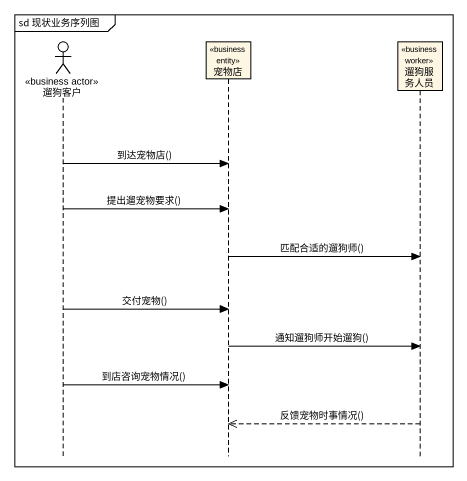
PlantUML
@startuml
mainframe sd 现状业务序列图
hide footbox
actor 遛狗客户 <<business actor>>
participant 宠物店 <<business entity>>
participant 遛狗服务人员 <<business worker>>

遛狗客户 -> 宠物店 : 到达宠物店()
遛狗客户 -> 宠物店 : 提出遛宠物要求()
宠物店 -> 遛狗服务人员 : 匹配合适的遛狗师()
遛狗客户 -> 宠物店 : 交付宠物()
宠物店 -> 遛狗服务人员 : 通知遛狗师开始遛狗()
遛狗客户 -> 宠物店 : 到店咨询宠物情况()
遛狗服务人员 -->> 宠物店 : 反馈宠物时事情况()
@enduml
